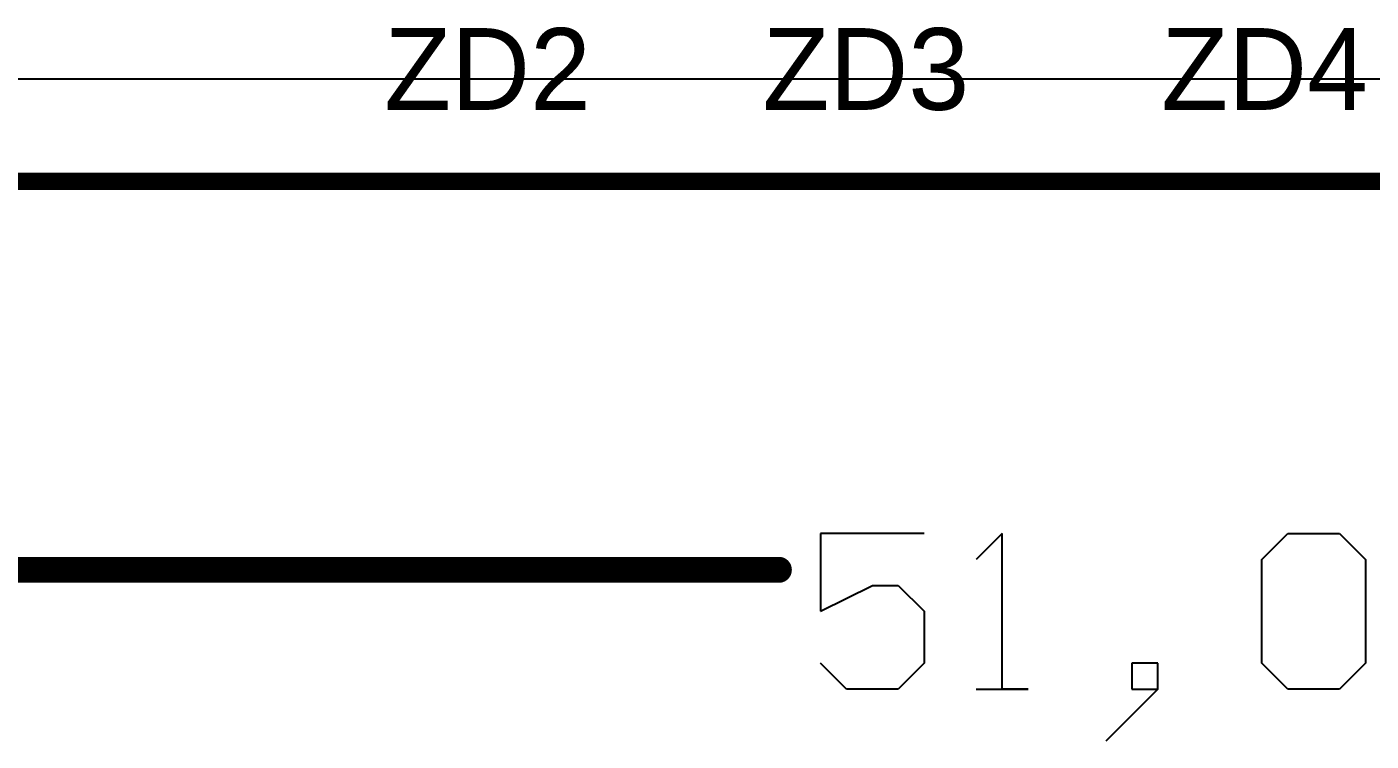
# Model space of a CAD drawing. Header units: millimetres. Extents: x 21 to 336, y 20 to 129.
# Drawn here: x 38.9 to 52.05, y 19.52 to 26.51 of the extents above; entities that cross this region are included whole.
import ezdxf

# ---------------------------------------------------------------- set-up
doc = ezdxf.new("R2010")
doc.units = ezdxf.units.MM
for name, color, linetype in [('BottomLayer', 5, 'Continuous'), ('KeepOutLayer', 6, 'Continuous'), ('Mechanical1', 6, 'Continuous'), ('TopLayer', 1, 'Continuous'), ('TopOverlay', 2, 'Continuous')]:
    doc.layers.add(name, color=color, linetype=linetype)

msp = doc.modelspace()

# ---------------------------------------------------------------- linework, layer by layer
at = {"layer": 'BottomLayer'}
msp.add_line((75, 26), (26, 26), dxfattribs=at)
at = {"layer": 'KeepOutLayer', "const_width": 0.17}
msp.add_lwpolyline([(25, 25), (76, 25)], dxfattribs=at)
at = {"layer": 'Mechanical1'}
for p, q in [((47.681, 21.555), (46.666, 21.555)), ((46.666, 21.555), (46.666, 20.794)), ((48.443, 21.555), (48.189, 21.302)), ((48.443, 20.032), (48.443, 21.555)), ((50.982, 21.302), (51.236, 21.555)), ((51.236, 21.555), (51.744, 21.555)), ((51.744, 21.555), (51.998, 21.302)), ((50.982, 20.286), (50.982, 21.302)), ((51.998, 21.302), (51.998, 20.286)), ((46.666, 20.794), (47.174, 21.048)), ((47.174, 21.048), (47.427, 21.048)), ((47.427, 21.048), (47.681, 20.794)), ((47.681, 20.794), (47.681, 20.286)), ((46.92, 20.032), (46.666, 20.286)), ((47.681, 20.286), (47.427, 20.032)), ((49.967, 20.286), (49.713, 20.286)), ((49.713, 20.286), (49.713, 20.032)), ((49.967, 20.032), (49.967, 20.286)), ((51.236, 20.032), (50.982, 20.286)), ((51.998, 20.286), (51.744, 20.032)), ((47.427, 20.032), (46.92, 20.032)), ((48.189, 20.032), (48.697, 20.032)), ((48.697, 20.032), (48.443, 20.032)), ((49.713, 19.778), (49.967, 20.032)), ((49.713, 20.032), (49.967, 20.032)), ((49.967, 20.032), (49.713, 19.778)), ((51.744, 20.032), (51.236, 20.032)), ((49.713, 19.778), (49.459, 19.524))]:
    msp.add_line(p, q, dxfattribs=at)
at = {"layer": 'Mechanical1', "const_width": 0.254}
msp.add_lwpolyline([(25, 21.2), (46.259, 21.2)], dxfattribs=at)
at = {"layer": 'Mechanical1', "const_width": 0.127}
msp.add_lwpolyline([(46.196, 21.2, 1), (46.323, 21.2, 1)], format="xyb", close=True, dxfattribs=at)
at = {"layer": 'TopLayer'}
msp.add_line((75, 26), (26, 26), dxfattribs=at)

# ---------------------------------------------------------------- texts
at = {"layer": 'TopOverlay'}
for s, p in [('ZD2', (42.4, 25.7)), ('ZD3', (46.1, 25.7)), ('ZD4', (50, 25.7))]:
    msp.add_text(s, height=0.8, dxfattribs=at).set_placement(p)

doc.saveas('drawing.dxf')
